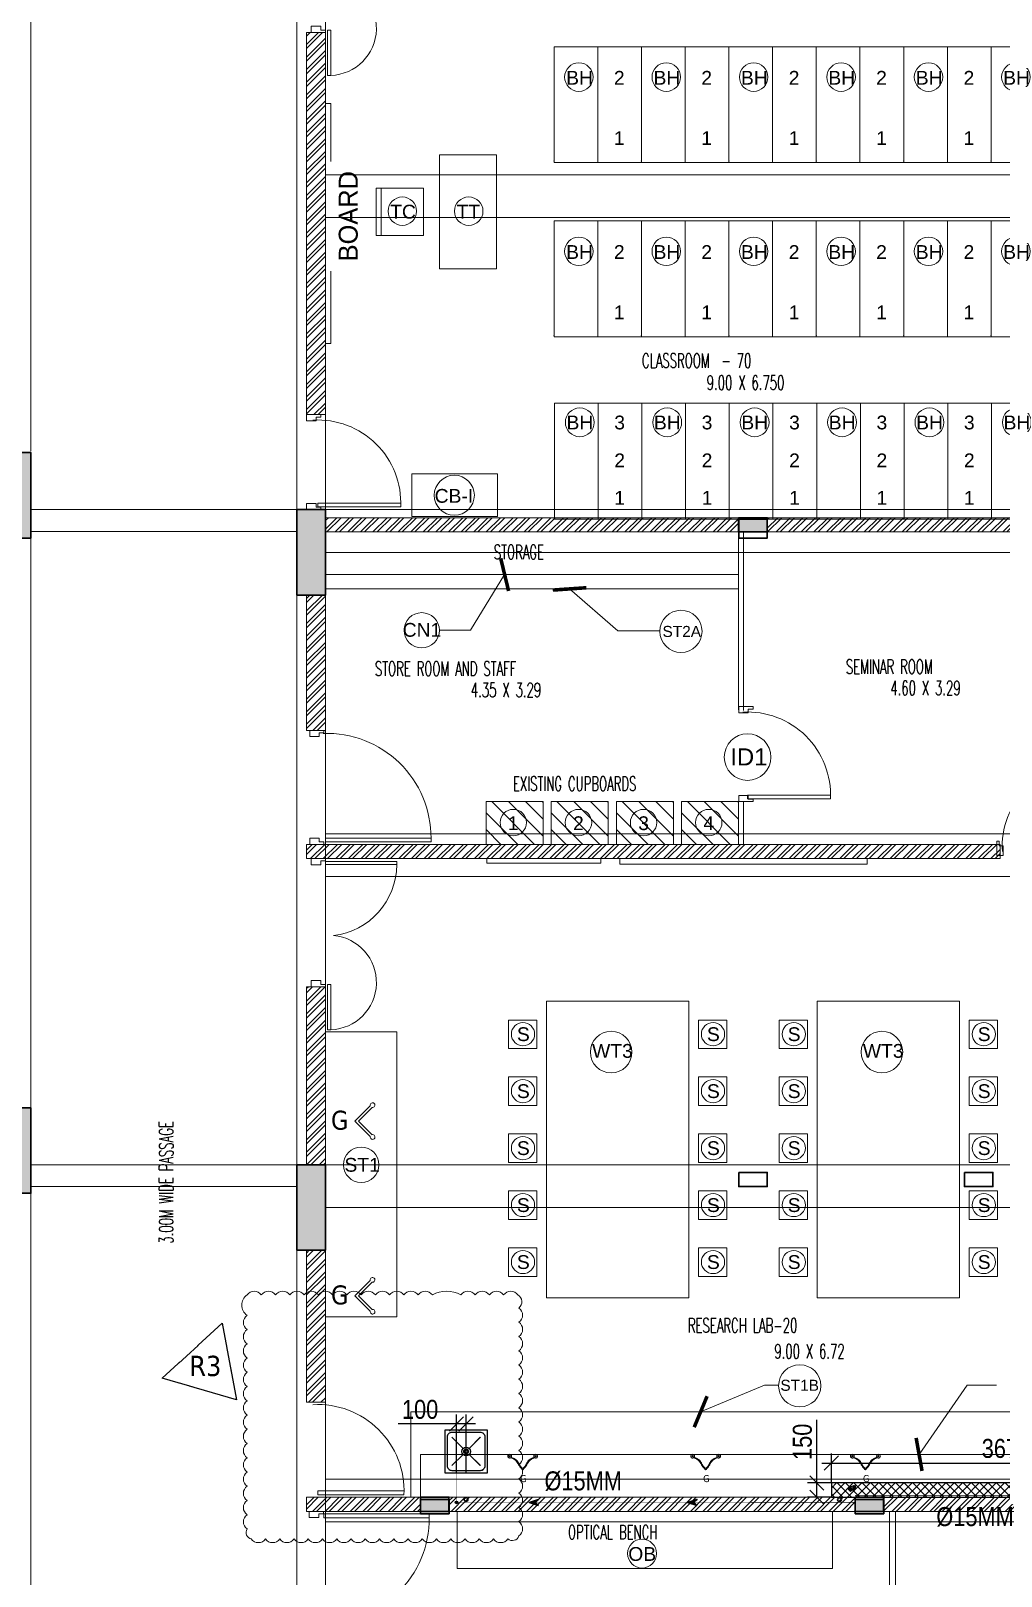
# Model space of a CAD drawing. Header units: inches. Extents: x 5899882 to 5988838, y -468923 to -96891.
# Drawn here: x 5967129 to 5977340, y -225726 to -209454 of the extents above; entities that cross this region are included whole.
import ezdxf

# ---------------------------------------------------------------- set-up
doc = ezdxf.new("R2010")
doc.units = ezdxf.units.IN
doc.header["$MEASUREMENT"] = 0
doc.linetypes.add('1', pattern=[0])
doc.layers.get('Defpoints').update_dxf_attribs({"color": 8})
for name, color, linetype in [('0- SLC ARCH LAYOUT', 7, 'Continuous'), ('0- SLC DIMENSION', 7, 'Continuous'), ('0-SLC-40 MM Waste water pipe', 3, 'Continuous'), ('0-SLC-DOMESTIC LINE', 5, 'DOMESTIC_LINE'), ('0-SLC-Raised portion', 1, 'Continuous'), ('0-SLC-Toilet fixture', 5, 'Continuous')]:
    doc.layers.add(name, color=color, linetype=linetype)
for name, color, linetype, lineweight in [('ARCL-BOARD', 8, 'Continuous', 9), ('ARCL-HATCH-B', 8, 'Continuous', 5), ('ARLC-COL', 8, 'Continuous', 30), ('ARLC-DIM1', 8, 'Continuous', 5), ('ARLC-DIMF', 8, 'Continuous', 5), ('ARLC-DOOR-W', 8, 'Continuous', 5), ('ARLC-FUR (NOMN)', 8, 'Continuous', 9), ('ARLC-FURN', 8, 'Continuous', 9), ('ARLC-GAS BURNER', 8, 'Continuous', 5), ('ARLC-HATCH-C', 8, 'Continuous', 5), ('ARLC-SINK', 8, 'Continuous', 9), ('ARLC-TEXT0', 8, 'Continuous', 20), ('ARLC-WALL', 8, 'Continuous', 15), ('int_partitions', 8, 'Continuous', 5)]:
    doc.layers.add(name, color=color, linetype=linetype, lineweight=lineweight)
doc.styles.add('ARAIL', font='arial.ttf')
doc.styles.add('ARIAL', font='tahoma.ttf')
doc.styles.add('RS', font='simplex8.shx', dxfattribs={"width": 0.6, "height": 150})
doc.styles.get("Standard").update_dxf_attribs({"font": 'arial.ttf'})
doc.styles.add('swati', font='GOTHIC.TTF')
doc.styles.add('swis cn bt', font='swissc.ttf')
doc.linetypes.add('DOMESTIC_LINE', pattern='A,0.5,-0.2,["DWS",ARIAL,S=0.1,R=0,X=-0.1,Y=-0.05],-0.25', length=0.95)
doc.dimstyles.new('dim-100', dxfattribs={"dimscale": 100, "dimtxt": 1.5, "dimasz": 1.2, "dimexe": 1.5, "dimexo": 1.5, "dimgap": 0.4, "dimtad": 0, "dimdec": 0, "dimdsep": 46, "dimtxsty": 'ARAIL', "dimblk": 'ARCHTICK', "dimcen": 2.5, "dimdle": 1.5, "dimclrd": 1, "dimclre": 252, "dimclrt": 4, "dimadec": 1, "dimazin": 0, "dimtfac": 1, "dimtdec": 0, "dimtmove": 2, "dimatfit": 3, "dimldrblk": 'ARCHTICK', "dimfxl": 1, "dimarcsym": 0})
doc.dimstyles.new('SLC', dxfattribs={"dimtxt": 200, "dimasz": 150, "dimexe": 100, "dimexo": 0, "dimgap": 50, "dimtad": 1, "dimdec": 0, "dimrnd": 5, "dimzin": 1, "dimdsep": 46, "dimtxsty": 'swis cn bt', "dimblk": 'OBLIQUE', "dimcen": 60, "dimdle": 100, "dimclrd": 256, "dimclre": 256, "dimclrt": 256, "dimazin": 0, "dimtfac": 1, "dimtdec": 0, "dimtofl": 0, "dimtmove": 0, "dimatfit": 3, "dimfxl": 0.18, "dimtolj": 1, "dimtzin": 0, "dimarcsym": 0})
pattern_1 = [(45, (-5779197.41, 117191.3), (-66.2912607, 66.2912607), []), (45, (-5779153.22, 117191.3), (-66.2912607, 66.2912607), [])]

# ---------------------------------------------------------------- blocks, each defined once
blk = doc.blocks.new('ARR')
h = blk.add_hatch()
h.set_pattern_fill('ANSI31', color=256)
h.paths.add_polyline_path([(-80, 80), (0, 0), (-80, -80), (162, 0)])
at = {"color": 7, "lineweight": 30}
blk.add_lwpolyline([(-80, -80), (0, 0), (-80, 80), (162, 0), (-80, -80)], dxfattribs=at)
blk = doc.blocks.new('SINK1')
at = {"color": 0}
for p, q in [((5972703, -133859), (5972821, -133977)), ((5972885, -133977), (5973003, -133859)), ((5972703, -134159), (5972821, -134041)), ((5972885, -134041), (5973003, -134159))]:
    blk.add_line(p, q, dxfattribs=at)
blk.add_lwpolyline([(5973078, -134234), (5973078, -133784), (5972628, -133784), (5972628, -134234)], close=True, dxfattribs=at)
blk.add_lwpolyline([(5973053, -134159), (5973053, -133859, 0.414214), (5973003, -133809), (5972703, -133809, 0.414214), (5972653, -133859), (5972653, -134159, 0.414214), (5972703, -134209), (5973003, -134209, 0.414214)], format="xyb", close=True, dxfattribs=at)
for radius in [45, 25]:
    blk.add_circle((5972853, -134009), radius, dxfattribs=at)
blk = doc.blocks.new('GAS')
at = {"layer": 'ARLC-GAS BURNER'}
for points in [[(5808683, -109247), (5808674, -109238), (5808836, -109077)], [(5808854, -109382), (5808710, -109238), (5808854, -109094)], [(5808683, -109229), (5808674, -109238), (5808836, -109400)]]:
    blk.add_lwpolyline(points, dxfattribs=at)
for centre, start, end in [((5808860, -109070), 255, 195), ((5808860, -109406), 165, 105)]:
    blk.add_arc(centre, 25, start, end, dxfattribs=at)
at = {"layer": 'ARLC-GAS BURNER', "insert": (5808514, -109231), "char_height": 200, "attachment_point": 5, "style": 'ARIAL'}
blk.add_mtext('\\A1;G', dxfattribs=at)
blk = doc.blocks.new('RFGREG')
at = {"layer": 'ARLC-GAS BURNER'}
for centre, radius in [((5822272, -124202), 20.1), ((5822272, -124202), 7.52), ((5822546, -124202), 20.1), ((5822546, -124202), 7.52), ((5822409, -124337), 8.48), ((5822409, -124337), 8.48)]:
    blk.add_circle(centre, radius, dxfattribs=at)
for centre, start, end in [((5822272, -124202), 326.8884, 302.9164), ((5822546, -124202), 237.0836, 213.1116)]:
    blk.add_arc(centre, 20.1, start, end, dxfattribs=at)
for points, knots in [([(5822283, -124219), (5822306, -124228), (5822348, -124246), (5822367, -124302), (5822391, -124325), (5822400, -124334)], [0, 0, 0, 0, 88.97169, 160.2268, 209.42552, 209.42552, 209.42552, 209.42552]), ([(5822289, -124213), (5822287, -124213), (5822295, -124216), (5822307, -124221), (5822317, -124225), (5822324, -124230), (5822330, -124233), (5822335, -124237), (5822341, -124241), (5822346, -124246), (5822351, -124251), (5822356, -124259), (5822362, -124267), (5822367, -124276), (5822371, -124285), (5822375, -124293), (5822379, -124300), (5822383, -124305), (5822387, -124310), (5822391, -124314), (5822395, -124319), (5822400, -124324), (5822404, -124327), (5822405, -124329)], [0, 0, 0, 0, 0.738277, 1.476555, 2.214832, 2.583971, 2.95311, 3.322249, 3.691387, 4.060526, 4.429665, 5.003329, 5.576994, 6.150658, 6.724322, 7.297987, 7.871651, 8.267743, 8.663834, 9.059926, 9.456017, 9.852109, 10.248201, 10.248201, 10.248201, 10.248201]), ([(5822529, -124213), (5822531, -124213), (5822523, -124216), (5822511, -124221), (5822501, -124225), (5822494, -124230), (5822488, -124233), (5822483, -124237), (5822477, -124241), (5822472, -124246), (5822467, -124251), (5822461, -124259), (5822456, -124267), (5822451, -124276), (5822447, -124285), (5822443, -124293), (5822439, -124300), (5822435, -124305), (5822431, -124310), (5822427, -124314), (5822423, -124319), (5822418, -124324), (5822414, -124327), (5822413, -124329)], [0, 0, 0, 0, 0.738277, 1.476555, 2.214832, 2.583971, 2.95311, 3.322249, 3.691387, 4.060526, 4.429665, 5.003329, 5.576994, 6.150658, 6.724322, 7.297987, 7.871651, 8.267743, 8.663834, 9.059926, 9.456017, 9.852109, 10.248201, 10.248201, 10.248201, 10.248201]), ([(5822535, -124219), (5822512, -124228), (5822470, -124246), (5822451, -124302), (5822427, -124325), (5822418, -124334)], [0, 0, 0, 0, 88.97169, 160.2268, 209.42552, 209.42552, 209.42552, 209.42552])]:
    blk.add_open_spline(points, degree=3, knots=knots, dxfattribs=at)
at = {"layer": 'ARLC-GAS BURNER', "insert": (5822417, -124438), "char_height": 73.6, "attachment_point": 5, "style": 'ARIAL'}
blk.add_mtext('\\A1;G', dxfattribs=at)
blk = doc.blocks.new('frame')
at = {"layer": 'ARLC-DOOR-W', "ltscale": 0.1}
for p, q in [((5733136, -31004), (5733136, -30979)), ((5733136, -31004), (5733286, -31004)), ((5733286, -31004), (5733286, -30939))]:
    blk.add_line(p, q, dxfattribs=at)
blk.add_lwpolyline([(5733286, -30939), (5733186, -30939), (5733186, -30979), (5733136, -30979)], dxfattribs=at)
blk = doc.blocks.new('gfhmk')
at = {"layer": 'ARLC-DOOR-W', "ltscale": 0.1}
for p, q in [((5733137, -36608), (5732262, -36608)), ((5733137, -36568), (5732263, -36568)), ((5733137, -36568), (5733137, -36608))]:
    blk.add_line(p, q, dxfattribs=at)
blk.add_arc((5733137, -36608), 875, 177.3797, 273.233, dxfattribs=at)
blk = doc.blocks.new('A$C0CA930DB')
at = {"layer": 'ARLC-DOOR-W', "ltscale": 0.1}
blk.add_lwpolyline([(924, 1000), (1024, 1000)], dxfattribs=at)
at = {"xscale": -1, "rotation": 180}
blk.add_blockref('frame', (-5732262, -30004), dxfattribs=at)
for name, p in [('gfhmk', (-5732204, 37539)), ('frame', (-5732262, 31004))]:
    blk.add_blockref(name, p)
blk = doc.blocks.new('_ArchTick')
at = {"color": 0, "linetype": 'ByBlock', "const_width": 0.15}
blk.add_lwpolyline([(-0.5, -0.5), (0.5, 0.5)], dxfattribs=at)
blk = doc.blocks.new('hjmh')
at = {"layer": 'ARLC-DOOR-W', "ltscale": 0.1}
for p, q in [((5668.312, -1072.854), (5667.201, -1072.854)), ((5667.201, -1072.854), (5667.201, -1072.894)), ((5668.312, -1072.894), (5668.312, -1072.854)), ((5667.201, -1072.894), (5668.312, -1072.894))]:
    blk.add_line(p, q, dxfattribs=at)
blk.add_arc((5668.299, -1072.899), 1.098, 179.7169, 271.8564, dxfattribs=at)
blk = doc.blocks.new('jjuj')
at = {"layer": 'ARLC-DOOR-W', "ltscale": 0.1}
for p, q in [((5733136, -29654), (5733136, -29679)), ((5733286, -29654), (5733286, -29719))]:
    blk.add_line(p, q, dxfattribs=at)
blk.add_lwpolyline([(5733286, -29719), (5733186, -29719), (5733186, -29679), (5733136, -29679)], dxfattribs=at)
blk = doc.blocks.new('A$C7784331E')
for name, p in [('jjuj', (-5732023, 30854)), ('frame', (-5732023, 31004))]:
    blk.add_blockref(name, p)
at = {"layer": 'ARLC-DOOR-W', "ltscale": 0.1, "xscale": 1000, "yscale": 1000, "zscale": 1000}
blk.add_blockref('hjmh', (-5667201, 1074028), dxfattribs=at)
blk = doc.blocks.new('DOOR 1')
at = {"layer": 'ARLC-DOOR-W', "ltscale": 0.1}
for p, q in [((5953212, -114078), (5953212, -113328)), ((5953212, -113328), (5953247, -113328)), ((5953247, -114078), (5953247, -113328)), ((5951474, -114021), (5951951, -114021)), ((5951474, -114056), (5951474, -114021)), ((5951474, -114056), (5951951, -114056)), ((5951951, -114056), (5951951, -114021)), ((5951926, -114078), (5951951, -114078)), ((5951926, -114078), (5951926, -114228)), ((5951926, -114228), (5951991, -114228)), ((5953276, -114228), (5953211, -114228)), ((5953247, -114078), (5953212, -114078)), ((5953276, -114078), (5953251, -114078))]:
    blk.add_line(p, q, dxfattribs=at)
at = {"layer": 'ARLC-DOOR-W'}
blk.add_line((5953276, -114228), (5953276, -114078), dxfattribs=at)
at = {"layer": 'ARLC-DOOR-W', "ltscale": 0.1}
for points in [[(5951991, -114228), (5951991, -114128), (5951951, -114128), (5951951, -114078)], [(5953211, -114228), (5953211, -114128), (5953251, -114128), (5953251, -114078)]]:
    blk.add_lwpolyline(points, dxfattribs=at)
for centre, radius, start, end in [((5953212, -114078), 750, 90, 173.4904), ((5951971, -114040), 498, 5.458, 177.8186)]:
    blk.add_arc(centre, radius, start, end, dxfattribs=at)
blk = doc.blocks.new('FB')
at = {"layer": 'ARLC-DOOR-W', "ltscale": 0.1}
for p, q in [((5800842, -140216), (5800842, -140241)), ((5800992, -140216), (5800992, -140281)), ((5800842, -141416), (5800842, -141391)), ((5800992, -141416), (5800992, -141351))]:
    blk.add_line(p, q, dxfattribs=at)
for points in [[(5800992, -140281), (5800892, -140281), (5800892, -140241), (5800842, -140241)], [(5800992, -141351), (5800892, -141351), (5800892, -141391), (5800842, -141391)]]:
    blk.add_lwpolyline(points, dxfattribs=at)
blk = doc.blocks.new('banch')
at = {"layer": 'ARLC-FUR (NOMN)'}
blk.add_circle((5983474, -128460), 152, dxfattribs=at)
at = {"layer": 'ARLC-FURN'}
blk.add_lwpolyline([(5983207, -129479), (5984127, -129479), (5984127, -128259), (5983207, -128259)], close=True, dxfattribs=at)
blk.add_lwpolyline([(5983667, -128259), (5983667, -129479)], dxfattribs=at)
for s, p in [('3', (5983837, -128534)), ('2', (5983837, -128933)), ('1', (5983837, -129327))]:
    blk.add_text(s, height=145).set_placement(p)
at = {"layer": 'ARLC-FUR (NOMN)'}
blk.add_text('BH', height=145.4, dxfattribs=at).set_placement((5983334, -128534))
blk = doc.blocks.new('banch 2')
at = {"layer": 'ARLC-DIM1'}
blk.add_point((5971272, -124465), dxfattribs=at)
at = {"layer": 'ARLC-FUR (NOMN)'}
blk.add_circle((5971533, -123582), 150, dxfattribs=at)
at = {"layer": 'ARLC-FURN'}
blk.add_lwpolyline([(5971272, -124482), (5972192, -124482), (5972192, -123262), (5971272, -123262)], close=True, dxfattribs=at)
blk.add_lwpolyline([(5971732, -123262), (5971732, -124482)], dxfattribs=at)
for s, p in [('2', (5971902, -123662)), ('1', (5971902, -124297))]:
    blk.add_text(s, height=145).set_placement(p)
at = {"layer": 'ARLC-FUR (NOMN)'}
blk.add_text('BH', height=145.4, dxfattribs=at).set_placement((5971399, -123662))
blk = doc.blocks.new('dfg2154')
at = {"layer": 'ARLC-FURN'}
blk.add_line((5964549, -129277), (5965049, -129277), dxfattribs=at)
blk.add_lwpolyline([(5964549, -129329), (5965049, -129329), (5965049, -128829), (5964549, -128829)], close=True, dxfattribs=at)
blk = doc.blocks.new('srt')
at = {"layer": 'ARCL-BOARD'}
blk.add_lwpolyline([(5996549, -124342), (5996491, -124342), (5996491, -121814), (5996549, -121814)], close=True, dxfattribs=at)
at = {"layer": 'ARCL-BOARD', "ltscale": 350, "insert": (5996732, -123000), "char_height": 200, "attachment_point": 5, "rotation": 90, "style": 'swati', "bg_fill": 2}
blk.add_mtext('BOARD', dxfattribs=at)
blk = doc.blocks.new('1248')
at = {"color": 0}
for p, q in [((-74, 21), (-75, 19)), ((-75, 19), (-71, 15)), ((-21, 74), (-74, 21)), ((-69, 16), (-71, 15)), ((-16, 69), (-69, 16)), ((-58, 5), (-69, 16)), ((-58, 5), (-59, 3)), ((-59, 3), (-56, 1)), ((-58, 5), (-5, 58)), ((-55, 1), (-56, 1)), ((-1, 55), (-55, 1)), ((-52, -1), (-55, 1)), ((-52, -1), (1, 52)), ((-52, -1), (1, 52)), ((1, 49), (-49, -1)), ((-21, 74), (-19, 75)), ((-19, 75), (-15, 70)), ((-16, 69), (-15, 70)), ((-5, 58), (-16, 69)), ((-5, 58), (-3, 59)), ((-3, 59), (-1, 56)), ((-1, 55), (-1, 56)), ((1, 52), (-1, 55)), ((1, 49), (1, 52)), ((34, 35), (36, 37)), ((34, -35), (34, 35)), ((36, 37), (40, 37)), ((36, 37), (36, -38)), ((36, 37), (36, -38)), ((40, 37), (41, 39)), ((40, -38), (40, 37)), ((43, 39), (41, 39)), ((44, 37), (43, 39)), ((44, 37), (60, 37)), ((44, 37), (44, -38)), ((60, 37), (60, 39)), ((67, 39), (60, 39)), ((60, -38), (60, 37)), ((67, 39), (68, 37)), ((68, -38), (68, 37)), ((-49, -1), (-52, -1)), ((34, -35), (36, -38)), ((36, -38), (40, -38)), ((40, -38), (41, -39)), ((43, -39), (41, -39)), ((44, -38), (43, -39)), ((44, -38), (60, -38)), ((60, -38), (60, -39)), ((67, -39), (60, -39)), ((68, -38), (67, -39))]:
    blk.add_line(p, q, dxfattribs=at)
at = {"color": 8}
blk.add_lwpolyline([(-48, 48), (0, 0), (68, 0)], dxfattribs=at)
at = {"color": 0}
for major_axis, start_param, end_param in [((0, 47.3), 2.356166, 3.141564), ((0, 118), 2.356191, 3.14159)]:
    blk.add_ellipse((34, 83), major_axis=major_axis, ratio=1, start_param=start_param, end_param=end_param, dxfattribs=at)
blk = doc.blocks.new('_OBLIQUE')
at = {"color": 0, "linetype": 'ByBlock'}
blk.add_line((-0.5, -0.5), (0.5, 0.5), dxfattribs=at)
blk = doc.blocks.new('*D210')
at = {"layer": '0- SLC DIMENSION', "lineweight": -2, "transparency": 16777216}
for p, q in [((5975454, -224536), (5979329, -224536)), ((5975554, -224745), (5975554, -224436)), ((5979229, -224745), (5979229, -224436))]:
    blk.add_line(p, q, dxfattribs=at)
at = {"layer": 'Defpoints', "color": 0, "transparency": 16777216}
for p in [(5979229, -224536), (5975554, -224745), (5979229, -224745)]:
    blk.add_point(p, dxfattribs=at)
at = {"layer": '0- SLC DIMENSION', "lineweight": -2, "transparency": 16777216, "xscale": 150, "yscale": 150, "zscale": 150, "rotation": 180}
blk.add_blockref('_OBLIQUE', (5975554, -224536), dxfattribs=at)
at = {"layer": '0- SLC DIMENSION', "lineweight": -2, "transparency": 16777216, "xscale": 150, "yscale": 150, "zscale": 150}
blk.add_blockref('_OBLIQUE', (5979229, -224536), dxfattribs=at)
at = {"layer": '0- SLC DIMENSION', "transparency": 16777216, "insert": (5977391, -224383), "char_height": 200, "attachment_point": 5, "style": 'swis cn bt'}
blk.add_mtext('\\A1;3675', dxfattribs=at)
blk = doc.blocks.new('*D211')
at = {"layer": '0- SLC DIMENSION', "lineweight": -2, "transparency": 16777216}
for p, q in [((5975401, -224745), (5975401, -224080)), ((5975401, -224895), (5975401, -224645)), ((5975554, -224745), (5975301, -224745)), ((5975554, -224895), (5975301, -224895))]:
    blk.add_line(p, q, dxfattribs=at)
at = {"layer": 'Defpoints', "color": 0, "transparency": 16777216}
for p in [(5975554, -224745), (5975401, -224895), (5975554, -224895)]:
    blk.add_point(p, dxfattribs=at)
at = {"layer": '0- SLC DIMENSION', "lineweight": -2, "transparency": 16777216, "xscale": 150, "yscale": 150, "zscale": 150}
for p, rotation in [((5975401, -224745), 90), ((5975401, -224895), 270)]:
    blk.add_blockref('_OBLIQUE', p, dxfattribs=dict(at, rotation=rotation))
at = {"layer": '0- SLC DIMENSION', "transparency": 16777216, "insert": (5975249, -224312), "char_height": 200, "attachment_point": 5, "rotation": 90, "style": 'swis cn bt'}
blk.add_mtext('\\A1;150', dxfattribs=at)
blk = doc.blocks.new('*D621')
at = {"layer": '0- SLC DIMENSION', "lineweight": -2, "transparency": 16777216}
for p, q in [((5971608, -224638), (5971608, -224024)), ((5971709, -224638), (5971709, -224024)), ((5971608, -224124), (5970993, -224124)), ((5971809, -224124), (5971608, -224124))]:
    blk.add_line(p, q, dxfattribs=at)
at = {"layer": 'Defpoints', "color": 0, "transparency": 16777216}
for p in [(5971608, -224124), (5971608, -224638), (5971709, -224638)]:
    blk.add_point(p, dxfattribs=at)
at = {"layer": '0- SLC DIMENSION', "lineweight": -2, "transparency": 16777216, "xscale": 150, "yscale": 150, "zscale": 150, "rotation": 180}
blk.add_blockref('_OBLIQUE', (5971608, -224124), dxfattribs=at)
at = {"layer": '0- SLC DIMENSION', "lineweight": -2, "transparency": 16777216, "xscale": 150, "yscale": 150, "zscale": 150}
blk.add_blockref('_OBLIQUE', (5971709, -224124), dxfattribs=at)
at = {"layer": '0- SLC DIMENSION', "transparency": 16777216, "insert": (5971225, -223972), "char_height": 200, "attachment_point": 5, "style": 'swis cn bt'}
blk.add_mtext('\\A1;100', dxfattribs=at)
blk = doc.blocks.new('A$C4AE13D6C')
at = {"layer": 'ARLC-COL', "color": 7}
for points in [[(-1311, -11512), (-1011, -11512), (-1011, -11712), (-1311, -11712)], [(-1311, -18392), (-1011, -18392), (-1011, -18542), (-1311, -18542)], [(1064, -18392), (1364, -18392), (1364, -18542), (1064, -18542)], [(-4661, -21837), (-4361, -21837), (-4361, -21987), (-4661, -21987)], [(-86, -21837), (214, -21837), (214, -21987), (-86, -21987)]]:
    blk.add_lwpolyline(points, close=True, dxfattribs=at)
blk = doc.blocks.new('A$C5D8F11B1')
at = {"layer": 'ARCL-HATCH-B'}
h = blk.add_hatch(dxfattribs=at)
h.set_pattern_fill('ANSI32', color=256, scale=250)
h.set_pattern_definition(pattern_1)
h.paths.add_polyline_path([(25045, -14325), (24845, -14325), (24845, -18350), (25045, -18350)])
h = blk.add_hatch(dxfattribs=at)
h.set_pattern_fill('ANSI32', color=256, scale=250)
h.set_pattern_definition(pattern_1)
h.paths.add_polyline_path([(29394, -19435), (25045, -19435), (25045, -19585), (29394, -19585)])
h = blk.add_hatch(dxfattribs=at)
h.set_pattern_fill('ANSI32', color=256, scale=250)
h.set_pattern_definition(pattern_1)
h.paths.add_polyline_path([(34045, -19435), (29694, -19435), (29694, -19585), (34045, -19585)])
h = blk.add_hatch(dxfattribs=at)
h.set_pattern_fill('ANSI32', color=256, scale=250)
h.set_pattern_definition(pattern_1)
h.paths.add_polyline_path([(25045, -20250), (24845, -20250), (24845, -21675), (25045, -21675)])
h = blk.add_hatch(dxfattribs=at)
h.set_pattern_fill('ANSI32', color=256, scale=250)
h.set_pattern_definition(pattern_1)
h.paths.add_polyline_path([(32145, -22875), (24845, -22875), (24845, -23025), (32145, -23025)])
h = blk.add_hatch(dxfattribs=at)
h.set_pattern_fill('ANSI32', color=256, scale=250)
h.set_pattern_definition(pattern_1)
h.paths.add_polyline_path([(25045, -24375), (24845, -24375), (24845, -26250), (25045, -26250)])
h = blk.add_hatch(dxfattribs=at)
h.set_pattern_fill('ANSI32', color=256, scale=250)
h.set_pattern_definition(pattern_1)
h.paths.add_polyline_path([(24845, -27150), (24845, -28750), (25045, -28750), (25045, -28500), (25045, -27150)])
h = blk.add_hatch(dxfattribs=at)
h.set_pattern_fill('ANSI32', color=256, scale=250)
h.set_pattern_definition(pattern_1)
h.paths.add_polyline_path([(26045, -29750), (24846, -29750), (24845, -29900), (26045, -29900)])
h = blk.add_hatch(dxfattribs=at)
h.set_pattern_fill('ANSI32', color=256, scale=250)
h.set_pattern_definition(pattern_1)
h.paths.add_polyline_path([(30620, -29750), (26345, -29750), (26345, -29900), (30620, -29900)])
h = blk.add_hatch(dxfattribs=at)
h.set_pattern_fill('ANSI32', color=256, scale=250)
h.set_pattern_definition(pattern_1)
h.paths.add_polyline_path([(34045, -29750), (30920, -29750), (30920, -29900), (34045, -29900)])
at = {"layer": 'ARLC-HATCH-C', "ltscale": 0.1}
h = blk.add_hatch(color=256, dxfattribs=at)
h.paths.add_polyline_path([(24745, -20250), (24745, -19350), (25045, -19350), (25045, -20250)])
h.paths.add_polyline_path([(17160, 454), (17160, -1179), (19406, -1179), (19406, 454)], flags=24)
for points in [[(29694, -19585), (29694, -19435), (29394, -19435), (29394, -19585)], [(24745, -27150), (24745, -26250), (25045, -26250), (25045, -27150)], [(26345, -29900), (26345, -29750), (26045, -29750), (26045, -29900)], [(30920, -29900), (30920, -29750), (30620, -29750), (30620, -29900)]]:
    blk.add_hatch(color=256, dxfattribs=at).paths.add_polyline_path(points)
at = {"layer": 'ARLC-HATCH-C'}
h = blk.add_hatch(dxfattribs=at)
h.set_pattern_fill('ANSI31', color=256, scale=1000, angle=90, style=0)
h.set_pattern_definition([(135, (-5779197.41, 117191.3), (-88.3883476, -88.3883476), [])])
h.paths.add_polyline_path([(26736, -22425), (27336, -22425), (27336, -22875), (26736, -22875)])
h = blk.add_hatch(dxfattribs=at)
h.set_pattern_fill('ANSI31', color=256, scale=1000, angle=90, style=0)
h.set_pattern_definition([(135, (-5778511.45, 117191.3), (-88.3883476, -88.3883476), [])])
h.paths.add_polyline_path([(27422, -22425), (28022, -22425), (28022, -22875), (27422, -22875)])
h = blk.add_hatch(dxfattribs=at)
h.set_pattern_fill('ANSI31', color=256, scale=1000, angle=90, style=0)
h.set_pattern_definition([(135, (-5777825.5, 117191.3), (-88.3883476, -88.3883476), [])])
h.paths.add_polyline_path([(28108, -22425), (28708, -22425), (28708, -22875), (28108, -22875)])
h = blk.add_hatch(dxfattribs=at)
h.set_pattern_fill('ANSI31', color=256, scale=1000, angle=90, style=0)
h.set_pattern_definition([(135, (-5777139.54, 117191.3), (-88.3883476, -88.3883476), [])])
h.paths.add_polyline_path([(28794, -22425), (29394, -22425), (29394, -22875), (28794, -22875)])
at = {"layer": 'ARCL-BOARD'}
for points in [[(26745, -23025), (27945, -23025), (27945, -23075), (26745, -23075)], [(30745, -23025), (30745, -23083), (28145, -23083), (28145, -23025)]]:
    blk.add_lwpolyline(points, close=True, dxfattribs=at)
at = {"layer": 'ARLC-COL', "ltscale": 0.1}
blk.add_lwpolyline([(24745, -19350), (25045, -19350), (25045, -20250), (24745, -20250)], close=True, dxfattribs=at)
at = {"layer": 'ARLC-COL'}
for points in [[(29394, -19435), (29694, -19435), (29694, -19585), (29394, -19585)], [(24745, -26250), (25045, -26250), (25045, -27150), (24745, -27150)], [(26045, -29750), (26345, -29750), (26345, -29900), (26045, -29900)], [(30620, -29750), (30920, -29750), (30920, -29900), (30620, -29900)]]:
    blk.add_lwpolyline(points, close=True, dxfattribs=at)
at = {"layer": 'ARLC-DIMF'}
blk.add_lwpolyline([(24220, -27620, -0.520567), (24370, -27620, -0.520567), (24520, -27620, -0.520567), (24670, -27620, -0.520567), (24820, -27620, -0.520567), (24970, -27620, -0.520567), (25120, -27620, -0.520567), (25270, -27620, -0.520567), (25420, -27620, -0.520567), (25570, -27620, -0.520567), (25720, -27620), (25720, -27620, -0.520567), (25870, -27620, -0.520567), (26020, -27620, -0.520567), (26170, -27620, -0.260284), (26470, -27620, -0.520567), (26620, -27620, -0.520567), (26770, -27620, -0.520567), (26920, -27620, -0.520567), (27070, -27620, -0.520567), (27081, -27758, -0.520567), (27081, -27908, -0.520567), (27081, -28058, -0.520567), (27081, -28208, -0.520567), (27081, -28358, -0.520567), (27081, -28508, -0.520567), (27081, -28658, -0.520567), (27081, -28808, -0.520567), (27081, -28958, -0.520567), (27081, -29108, -0.520567), (27081, -29258, -0.520567), (27081, -29408, -0.520567), (27081, -29558, -0.520567), (27081, -29708, -0.520567), (27081, -29858, -0.520567), (27081, -30008, -0.520567), (27081, -30158, -0.520567), (26964, -30190, -0.520567), (26814, -30190, -0.520567), (26664, -30190, -0.520567), (26514, -30190, -0.520567), (26364, -30190, -0.520567), (26214, -30190, -0.520567), (26064, -30190, -0.520567), (25914, -30190, -0.520567), (25764, -30190, -0.520567), (25614, -30190, -0.520567), (25464, -30190, -0.520567), (25314, -30190, -0.520567), (25164, -30190, -0.520567), (25014, -30190, -0.520567), (24864, -30190, -0.520567), (24714, -30190, -0.520567), (24564, -30190, -0.520567), (24414, -30190, -0.520567), (24264, -30190, -0.520567), (24220, -30085, -0.520567), (24220, -29935, -0.520567), (24220, -29785, -0.520567), (24220, -29635, -0.520567), (24220, -29485, -0.520567), (24220, -29335, -0.520567), (24220, -29185, -0.520567), (24220, -29035, -0.520567), (24220, -28885, -0.520567), (24220, -28735, -0.520567), (24220, -28585, -0.520567), (24220, -28435, -0.520567), (24220, -28285, -0.520567), (24220, -28135, -0.520567), (24220, -27985, -0.520567), (24220, -27835, -0.520567)], format="xyb", close=True, dxfattribs=at)
at = {"layer": 'ARLC-DOOR-W', "ltscale": 0.1}
blk.add_line((24992, -21675), (24892, -21675), dxfattribs=at)
at = {"layer": 'ARLC-DOOR-W'}
blk.add_circle((29488, -21956), 245, dxfattribs=at)
at = {"layer": 'ARLC-FUR (NOMN)'}
for centre, radius in [((25854, -16207), 150), ((26553, -16207), 150), ((26401, -19199), 211), ((26058, -20621), 186), ((28787, -20632), 222), ((27022, -22646), 139), ((27708, -22646), 139), ((28393, -22646), 139), ((29079, -22646), 139), ((27124, -24874), 122), ((28052, -25063), 219), ((29124, -24874), 122), ((29974, -24874), 122), ((30902, -25063), 219), ((31974, -24874), 122), ((27124, -25474), 122), ((29124, -25474), 122), ((29974, -25474), 122), ((31974, -25474), 122), ((27124, -26074), 122), ((29124, -26074), 122), ((29974, -26074), 122), ((31974, -26074), 122), ((25421, -26250), 186), ((27124, -26674), 122), ((29124, -26674), 122), ((29974, -26674), 122), ((31974, -26674), 122), ((27124, -27274), 122), ((29124, -27274), 122), ((29974, -27274), 122), ((31974, -27274), 122), ((30037, -28577), 222), ((28377, -30344), 152)]:
    blk.add_circle(centre, radius, dxfattribs=at)
at = {"layer": 'ARLC-FURN', "ltscale": 0.002}
for p, q in [((25045, -20035), (29394, -20035)), ((26045, -29300), (33145, -29300)), ((26045, -29750), (26045, -29300))]:
    blk.add_line(p, q, dxfattribs=at)
at = {"layer": 'ARLC-FURN'}
for p, q in [((25045, -20185), (29394, -20185)), ((26736, -22425), (27336, -22425)), ((26736, -22875), (26736, -22425)), ((27336, -22875), (27336, -22425)), ((27422, -22425), (28022, -22425)), ((27422, -22875), (27422, -22425)), ((28022, -22875), (28022, -22425)), ((28108, -22425), (28708, -22425)), ((28108, -22875), (28108, -22425)), ((28708, -22875), (28708, -22425)), ((28794, -22425), (29394, -22425)), ((28794, -22875), (28794, -22425)), ((25045, -24850), (25795, -24850)), ((25945, -28850), (33145, -28850))]:
    blk.add_line(p, q, dxfattribs=at)
at = {"layer": 'ARLC-FURN', "ltscale": 0.1}
blk.add_lwpolyline([(26845, -16813), (26245, -16813), (26245, -15613), (26845, -15613)], close=True, dxfattribs=at)
at = {"layer": 'ARLC-FURN'}
for points in [[(25955, -18972), (26855, -18972), (26855, -19422), (25955, -19422)], [(27370, -24525), (28870, -24525), (28870, -27650), (27370, -27650)], [(30220, -24525), (31720, -24525), (31720, -27650), (30220, -27650)], [(26970, -25025), (27270, -25025), (27270, -24725), (26970, -24725)], [(29270, -25025), (28970, -25025), (28970, -24725), (29270, -24725)], [(29820, -25025), (30120, -25025), (30120, -24725), (29820, -24725)], [(32120, -25025), (31820, -25025), (31820, -24725), (32120, -24725)], [(26970, -25625), (27270, -25625), (27270, -25325), (26970, -25325)], [(29270, -25625), (28970, -25625), (28970, -25325), (29270, -25325)], [(29820, -25625), (30120, -25625), (30120, -25325), (29820, -25325)], [(32120, -25625), (31820, -25625), (31820, -25325), (32120, -25325)], [(26970, -26225), (27270, -26225), (27270, -25925), (26970, -25925)], [(29270, -26225), (28970, -26225), (28970, -25925), (29270, -25925)], [(29820, -26225), (30120, -26225), (30120, -25925), (29820, -25925)], [(32120, -26225), (31820, -26225), (31820, -25925), (32120, -25925)], [(26970, -26825), (27270, -26825), (27270, -26525), (26970, -26525)], [(29270, -26825), (28970, -26825), (28970, -26525), (29270, -26525)], [(29820, -26825), (30120, -26825), (30120, -26525), (29820, -26525)], [(32120, -26825), (31820, -26825), (31820, -26525), (32120, -26525)], [(26970, -27425), (27270, -27425), (27270, -27125), (26970, -27125)], [(29270, -27425), (28970, -27425), (28970, -27125), (29270, -27125)], [(29820, -27425), (30120, -27425), (30120, -27125), (29820, -27125)], [(32120, -27425), (31820, -27425), (31820, -27125), (32120, -27125)], [(26430, -29900), (30380, -29900), (30380, -30500), (26430, -30500)]]:
    blk.add_lwpolyline(points, close=True, dxfattribs=at)
for points in [[(25045, -27850), (25795, -27850), (25795, -24850)], [(25945, -28850), (25945, -29750)]]:
    blk.add_lwpolyline(points, dxfattribs=at)
at = {"layer": 'ARLC-WALL', "ltscale": 0.1}
for p, q in [((24845, -18350), (24845, -14325)), ((25045, -18350), (25045, -14325)), ((25045, -19435), (29394, -19435)), ((29694, -19435), (34043, -19435)), ((25045, -19585), (29394, -19585)), ((29694, -19585), (34043, -19585)), ((24845, -21675), (24845, -20250)), ((25045, -21675), (25045, -20250)), ((24845, -21675), (25045, -21675)), ((24845, -22875), (32145, -22875)), ((32145, -23025), (32145, -22875)), ((32145, -23025), (24845, -23025)), ((24845, -24375), (24845, -26250)), ((24845, -24375), (25045, -24375)), ((25045, -24375), (25045, -28750)), ((24845, -27150), (24845, -28750)), ((25045, -28500), (25045, -28750)), ((26045, -29750), (24845, -29750)), ((24845, -29900), (24846, -29750)), ((26345, -29750), (30620, -29750)), ((30920, -29750), (34045, -29750)), ((26045, -29900), (24845, -29900)), ((26345, -29900), (30620, -29900)), ((30920, -29900), (34045, -29900))]:
    blk.add_line(p, q, dxfattribs=at)
at = {"layer": 'ARLC-WALL'}
for p, q in [((24845, -14325), (25045, -14325)), ((24845, -18350), (25045, -18350)), ((24845, -28750), (25045, -28750))]:
    blk.add_line(p, q, dxfattribs=at)
at = {"layer": 'ARLC-WALL', "ltscale": 0.1}
blk.add_lwpolyline([(24845, -22875), (24845, -23025)], dxfattribs=at)
at = {"layer": 'int_partitions'}
for p, q in [((29394, -21458), (29394, -19585)), ((29444, -21465), (29444, -19585)), ((29394, -22875), (29394, -22421)), ((29444, -22875), (29444, -22421))]:
    blk.add_line(p, q, dxfattribs=at)
blk.add_lwpolyline([(30980, -29900), (31045, -29900), (31045, -33215), (30980, -33215)], close=True, dxfattribs=at)
at = {"layer": 'ARLC-DIM1'}
for name, p in [('banch 2', (-5943821, 108787)), ('banch 2', (-5942901, 108787)), ('banch 2', (-5941981, 108787)), ('banch 2', (-5941061, 108787)), ('banch 2', (-5940141, 108787)), ('banch 2', (-5939221, 108787)), ('banch 2', (-5943821, 106952)), ('banch 2', (-5942901, 106952)), ('banch 2', (-5941981, 106952)), ('banch 2', (-5941061, 106952)), ('banch 2', (-5940141, 106952)), ('banch 2', (-5939221, 106952)), ('banch', (-5955752, 110029)), ('banch', (-5954832, 110029)), ('banch', (-5953912, 110029)), ('banch', (-5952992, 110029)), ('banch', (-5952072, 110029)), ('banch', (-5951152, 110029))]:
    blk.add_blockref(name, p, dxfattribs=at)
at = {"layer": 'ARLC-DOOR-W', "xscale": -1, "rotation": 270}
for p in [(139123, -5966251), (139123, -5976301)]:
    blk.add_blockref('DOOR 1', p, dxfattribs=at)
at = {"layer": 'ARLC-DOOR-W'}
for name, p, rotation in [('frame', (5758132, -49354), 180.0000000016676), ('gfhmk', (5758100, -55889), 180.0000000016676), ('jjuj', (5758132, -49004), 180.0000000016676), ('A$C0CA930DB', (30419, -21425), 180), ('A$C0CA930DB', (32112, -21968), 270)]:
    blk.add_blockref(name, p, dxfattribs=dict(at, rotation=rotation))
at = {"layer": 'ARLC-DOOR-W', "xscale": -1}
for name, p in [('FB', (5825871, 118541)), ('A$C7784331E', (26138, -31100))]:
    blk.add_blockref(name, p, dxfattribs=at)
at = {"layer": 'ARLC-DOOR-W', "ltscale": 0.1, "xscale": 1000, "yscale": 1000, "zscale": 1000, "rotation": 180}
blk.add_blockref('hjmh', (5693357, -1095703), dxfattribs=at)
at = {"layer": 'ARLC-DOOR-W', "xscale": 1.037811681837591, "yscale": 1.037811681837591, "zscale": 1.037811681837591, "rotation": 180.0000000016676}
blk.add_blockref('gfhmk', (5974881, -67675), dxfattribs=at)
at = {"layer": 'ARLC-GAS BURNER', "xscale": -1, "rotation": 270}
blk.add_blockref('dfg2154', (154907, -5981012), dxfattribs=at)
at = {"layer": 'ARLC-GAS BURNER'}
for name, p in [('GAS', (-5783319, 83449)), ('GAS', (-5783319, 81609)), ('RFGREG', (-5795288, 94883)), ('RFGREG', (-5793363, 94883)), ('RFGREG', (-5791681, 94883))]:
    blk.add_blockref(name, p, dxfattribs=at)
at = {"layer": 'ARLC-SINK'}
blk.add_blockref('SINK1', (-5946328, 104741), dxfattribs=at)
at = {"layer": 'ARLC-DOOR-W'}
blk.add_text('ID1', height=180, dxfattribs=at).set_placement((29306, -22044))
at = {"layer": 'ARLC-FUR (NOMN)'}
for s, height, p in [('TC', 145.4, (25726, -16285)), ('TT', 145.4, (26425, -16285)), ('CB-I', 145.4, (26194, -19278)), ('CN1', 145.4, (25858, -20689)), ('ST2A', 116.3, (28592, -20691)), ('1', 145, (26965, -22725)), ('2', 145, (27651, -22725)), ('3', 145, (28337, -22725)), ('4', 145, (29023, -22725)), ('S ', 145.4, (27060, -24947)), ('S ', 145.4, (29060, -24947)), ('S ', 145.4, (29910, -24947)), ('S ', 145.4, (31910, -24947)), ('WT3', 145.4, (27851, -25123)), ('WT3', 145.4, (30701, -25123)), ('S ', 145.4, (27060, -25547)), ('S ', 145.4, (29060, -25547)), ('S ', 145.4, (29910, -25547)), ('S ', 145.4, (31910, -25547)), ('S ', 145.4, (27060, -26147)), ('S ', 145.4, (29060, -26147)), ('S ', 145.4, (29910, -26147)), ('S ', 145.4, (31910, -26147)), ('ST1', 145.4, (25245, -26323)), ('S ', 145.4, (27060, -26747)), ('S ', 145.4, (29060, -26747)), ('S ', 145.4, (29910, -26747)), ('S ', 145.4, (31910, -26747)), ('S ', 145.4, (27060, -27347)), ('S ', 145.4, (29060, -27347)), ('S ', 145.4, (29910, -27347)), ('S ', 145.4, (31910, -27347)), ('ST1B', 116.3, (29833, -28630)), ('OB', 145.4, (28232, -30421))]:
    blk.add_text(s, height=height, dxfattribs=at).set_placement(p)
at = {"layer": 'ARLC-TEXT0', "style": 'RS', "width": 0.6}
for s, p in [('CLASSROOM  - 70', (28375, -17856)), ('9.00 X 6.750', (29058, -18088)), ('STORAGE', (26817, -19872)), ('STORE ROOM AND STAFF', (25565, -21100)), ('SEMINAR ROOM', (30522, -21079)), ('4.60 X 3.29', (30990, -21304)), ('4.35 X 3.29', (26575, -21324)), ('RESEARCH LAB-20', (28859, -28016)), ('9.00 X 6.72', (29769, -28289)), ('OPTICAL BENCH', (27597, -30194))]:
    blk.add_text(s, height=150, dxfattribs=at).set_placement(p)
for s, rotation, p in [('EXISTING CUPBOARDS', 360, (27018, -22312)), ('3.00M WIDE PASSAGE', 90, (23443, -27081))]:
    blk.add_text(s, height=150, rotation=rotation, dxfattribs=at).set_placement(p)
at = {"layer": 'ARLC-TEXT0', "ltscale": 0.1, "insert": (23781, -28370), "char_height": 213.7, "attachment_point": 5, "style": 'ARIAL', "bg_fill": 2}
blk.add_mtext('R3', dxfattribs=at)
at = {"layer": 'ARLC-DIMF'}
for points in [[(26931, -20035), (26572, -20621), (26245, -20621)], [(27614, -20185), (28121, -20626), (28564, -20626)], [(28994, -28850), (29667, -28572), (29810, -28572)], [(31293, -29300), (31800, -28572), (32109, -28572)]]:
    blk.add_leader(points, dimstyle='dim-100', override={"dimasz": 2.5, "dimdle": 0.05, "dimlwd": 0, "dimlwe": 0}, dxfattribs=at)
blk.add_lwpolyline([(23326, -28496), (23959, -27917), (24110, -28724), (23326, -28496)], close=True)
at = {"layer": 'ARLC-DIM1'}
blk.add_blockref('srt', (-5971446, 106740), dxfattribs=at)

msp = doc.modelspace()

# ---------------------------------------------------------------- block references
at = {"layer": '0- SLC ARCH LAYOUT'}
msp.add_blockref('A$C5D8F11B1', (5945183.9, -195145.1), dxfattribs=at)

# ---------------------------------------------------------------- next in the draw order: hatches: boundary and pattern name
at = {"layer": '0-SLC-Raised portion'}
h = msp.add_hatch(dxfattribs=at)
h.set_pattern_fill('ANSI37', color=256, scale=500, angle=180)
h.set_pattern_definition([(225, (6576298.05, -3003671.805), (44.1941738, -44.1941738), []), (315, (6576298.05, -3003671.805), (44.1941738, 44.1941738), [])])
h.paths.add_polyline_path([(5975553.5, -224745.1), (5975553.5, -224895.1), (5979233.9, -224895.1), (5979233.9, -224745.1)])
at = {"layer": 'ARLC-HATCH-C', "ltscale": 0.1}
h = msp.add_hatch(color=0, dxfattribs=at)
h.paths.add_polyline_path([(5969928.9, -215395.1), (5969928.9, -214495.1), (5970228.9, -214495.1), (5970228.9, -215395.1)])
h.paths.add_polyline_path([(5962344.2, -194691.4), (5962344.2, -196324.3), (5964589.7, -196324.3), (5964589.7, -194691.4)], flags=24)
for points in [[(5966828.9, -214795.1), (5966828.9, -213895.1), (5967128.9, -213895.1), (5967128.9, -214795.1)], [(5966828.9, -221695.1), (5966828.9, -220795.1), (5967128.9, -220795.1), (5967128.9, -221695.1)], [(5969928.9, -222295.1), (5969928.9, -221395.1), (5970228.9, -221395.1), (5970228.9, -222295.1)]]:
    msp.add_hatch(color=0, dxfattribs=at).paths.add_polyline_path(points)

# ---------------------------------------------------------------- next in the draw order: linework, layer by layer
at = {"layer": '0-SLC-40 MM Waste water pipe', "lineweight": 30}
for centre in [(5971709.3, -224413.3), (5971708.9, -224920.1), (5971708.9, -224920.1), (5975639.8, -224921.6)]:
    msp.add_circle(centre, 20, dxfattribs=at)
at = {"layer": '0-SLC-DOMESTIC LINE', "color": 5, "linetype": '1', "const_width": 5}
for points in [[(5971608, -224951), (5971608, -224638.3)], [(5971603, -224951), (5971603, -224951), (5975803.9, -224950), (5975804, -224876.5), (5979268.9, -224876.5)]]:
    msp.add_lwpolyline(points, dxfattribs=at)
at = {"layer": '0-SLC-DOMESTIC LINE', "color": 5, "linetype": '1'}
for radius in [12.6, 9.07]:
    msp.add_circle((5971608, -224951), radius, dxfattribs=at)
at = {"layer": '0-SLC-Raised portion'}
msp.add_lwpolyline([(5975553.5, -224745.1), (5975553.5, -224895.1), (5979233.9, -224895.1), (5979233.9, -224745.1)], close=True, dxfattribs=at)
at = {"layer": 'ARLC-COL', "color": 0}
for points in [[(5966828.9, -213895.1), (5967128.9, -213895.1), (5967128.9, -214795.1), (5966828.9, -214795.1)], [(5966828.9, -220795.1), (5967128.9, -220795.1), (5967128.9, -221695.1), (5966828.9, -221695.1)], [(5969928.9, -221395.1), (5970228.9, -221395.1), (5970228.9, -222295.1), (5969928.9, -222295.1)]]:
    msp.add_lwpolyline(points, close=True, dxfattribs=at)
at = {"layer": 'ARLC-COL', "color": 0, "ltscale": 0.1}
msp.add_lwpolyline([(5969928.9, -214495.1), (5970228.9, -214495.1), (5970228.9, -215395.1), (5969928.9, -215395.1)], close=True, dxfattribs=at)
at = {"layer": 'ARLC-WALL', "color": 30, "ltscale": 0.1}
for p, q in [((5967128.9, -207895.1), (5967128.9, -213880.1)), ((5967128.9, -214795.1), (5967128.9, -220795.1))]:
    msp.add_line(p, q, dxfattribs=at)
at = {"layer": 'ARLC-WALL', "color": 30}
for p, q in [((5969928.9, -208120.1), (5969928.9, -214495.1)), ((5970228.9, -208120.1), (5970228.9, -214495.1)), ((5970228.9, -210970.1), (5979228.9, -210970.1)), ((5970228.9, -211420.1), (5979228.9, -211420.1)), ((5969928.9, -214495.1), (5967128.9, -214495.1)), ((5970228.9, -214495.1), (5979227.3, -214495.1)), ((5969928.9, -214725.1), (5967128.9, -214725.1)), ((5970230.4, -214945), (5979228.9, -214945)), ((5969928.9, -215395.1), (5969928.9, -221395.1)), ((5970228.9, -215395.1), (5970228.9, -221395.1)), ((5970228.9, -217910.1), (5979228.9, -217910.1)), ((5970228.9, -218360.1), (5979228.9, -218360.1)), ((5969928.9, -221395.1), (5967128.9, -221395.1)), ((5970228.9, -221395.1), (5979228.9, -221395.1)), ((5969928.9, -221625.1), (5967128.9, -221625.1)), ((5967128.9, -221695.1), (5967128.9, -227695.1)), ((5970228.9, -221845.1), (5979228.9, -221845.1)), ((5969928.9, -222295.1), (5969928.9, -228295.1)), ((5970228.9, -222295.1), (5970228.9, -228295.1)), ((5970228.9, -224705.1), (5979228.9, -224705.1)), ((5970228.9, -225155.1), (5979228.9, -225155.1))]:
    msp.add_line(p, q, dxfattribs=at)

# ---------------------------------------------------------------- next in the draw order: block references
at = {"color": 8, "lineweight": 18}
msp.add_blockref('A$C4AE13D6C', (5975890.2, -203083.1), dxfattribs=at)
at = {"layer": '0-SLC-40 MM Waste water pipe', "lineweight": 30, "xscale": -0.5333650478352798, "yscale": 0.5333650478352798, "zscale": 0.5333650478352798, "rotation": 179.9932376815193}
msp.add_blockref('1248', (5975766.2, -224795.1), dxfattribs=at)
at = {"layer": '0-SLC-DOMESTIC LINE', "color": 5, "linetype": '1', "xscale": -0.4, "yscale": 0.4, "zscale": 0.4}
for p in [(5972440.5, -224950.8), (5974107.5, -224950.4)]:
    msp.add_blockref('ARR', p, dxfattribs=at)
at = {"layer": '0-SLC-Toilet fixture', "color": 140, "rotation": 270}
msp.add_blockref('SINK1', (6105718.4, 5748440), dxfattribs=at)

# ---------------------------------------------------------------- next in the draw order: texts
at = {"layer": '0-SLC-DOMESTIC LINE', "linetype": '1', "char_height": 200, "width": 687.595, "attachment_point": 1}
for insert in [(5972534.4, -224623.6), (5976658.4, -224999.6)]:
    msp.add_mtext('{\\fSwis721 Cn BT|b0|i0|c0|p34;%%C15MM}', dxfattribs=dict(at, insert=insert))

# ---------------------------------------------------------------- next in the draw order: dimensions: what is measured, and where the dimension line sits
at = {"layer": '0- SLC DIMENSION', "color": 1}
for base, p1, p2, picture, middle in [((5971608, -224124.5), (5971709.3, -224638.3), (5971608, -224638.3), '*D621', (5971225.4, -223971.8)), ((5979228.9, -224535.5), (5975553.5, -224745.1), (5979228.9, -224745.1), '*D210', (5977391.2, -224382.8))]:
    dim = msp.add_linear_dim(base=base, p1=p1, p2=p2, dimstyle='SLC', dxfattribs=at)
    dim.commit()
    dim.dimension.update_dxf_attribs({"geometry": picture, "text_midpoint": middle})
dim = msp.add_linear_dim(base=(5975401.5, -224895.1), p1=(5975553.5, -224745.1), p2=(5975553.5, -224895.1), angle=90, dimstyle='SLC', dxfattribs=at)
dim.commit()
dim.dimension.update_dxf_attribs({"geometry": '*D211', "text_midpoint": (5975401.5, -224312.5), "dimtype": 160})

doc.saveas('drawing.dxf')
